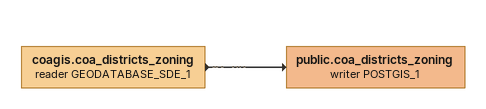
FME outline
coagis.coa_districts_zoning (reader GEODATABASE_SDE_1)
    -> public.coa_districts_zoning (writer POSTGIS_1)
public.coa_districts_zoning (writer POSTGIS_1)
